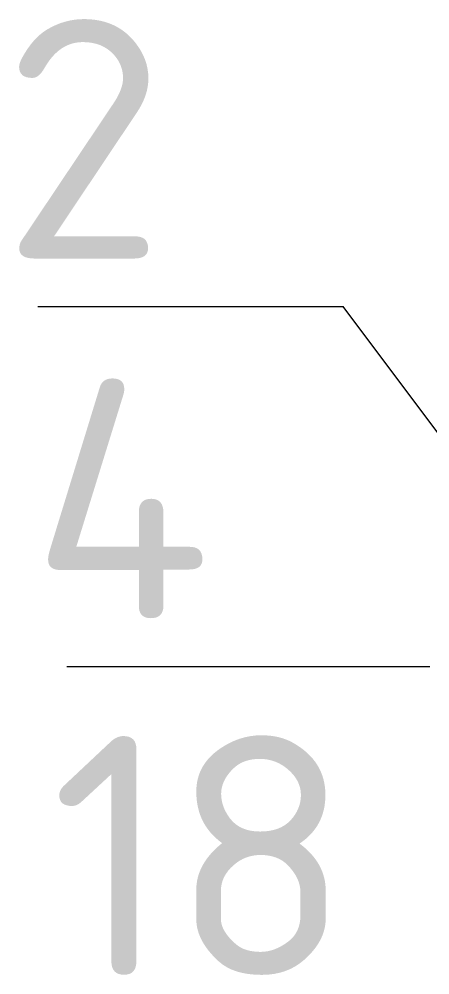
# Model space of a CAD drawing. Header units: millimetres. Extents: x -718 to 68664, y -49984 to -979.
# Drawn here: x 13788 to 14302, y -37009 to -35812 of the extents above; entities that cross this region are included whole.
import ezdxf

# ---------------------------------------------------------------- set-up
doc = ezdxf.new("R2010")
doc.units = ezdxf.units.MM
doc.layers.add('Text', color=7, linetype='Continuous', lineweight=15)
doc.styles.add('ISOCPEUR', font='isocpeur.ttf', dxfattribs={"width": 0.65})

msp = doc.modelspace()

# ---------------------------------------------------------------- linework, layer by layer
at = {"layer": 'Text'}
for points in [[(13811.1, -36171.6), (14193.6, -36171.6)], [(14679.7, -36820.4), (14193.6, -36171.6)], [(13847.4, -36622.8), (14302.3, -36622.8)]]:
    msp.add_lwpolyline(points, dxfattribs=at)

# ---------------------------------------------------------------- texts
at = {"layer": 'Text', "style": 'ISOCPEUR'}
for s, p in [('2', (13766.1, -36111.6)), ('4', (13802.4, -36562.8)), ('18', (13827.2, -37009.9))]:
    msp.add_text(s, height=300, dxfattribs=at).set_placement(p)

doc.saveas('drawing.dxf')
